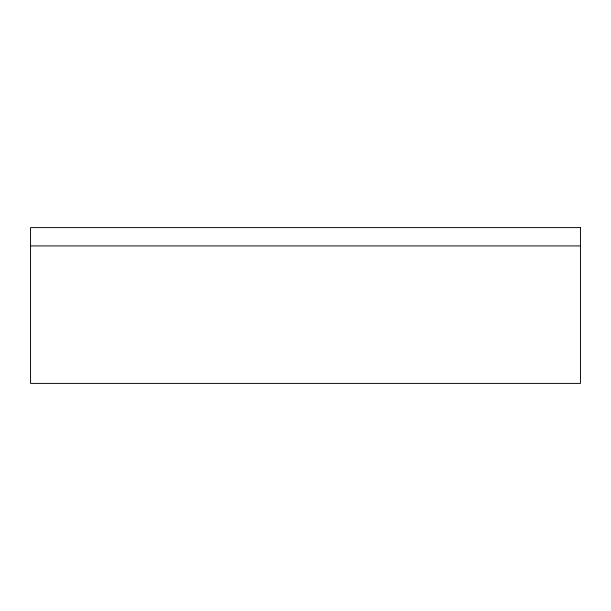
<?xml version="1.0" encoding="UTF-8"?>
<svg xmlns="http://www.w3.org/2000/svg" width="611" height="611" viewBox="0 0 611 611"><rect width="100%" height="100%" fill="white"/><g stroke="black" fill="none" stroke-linecap="round" stroke-linejoin="round"><path stroke-width="0.92" d="M30.55 245.928L580.45 245.928M580.45 227.598L30.55 227.598L30.55 383.403L580.45 383.403L580.45 227.598"/></g></svg>
